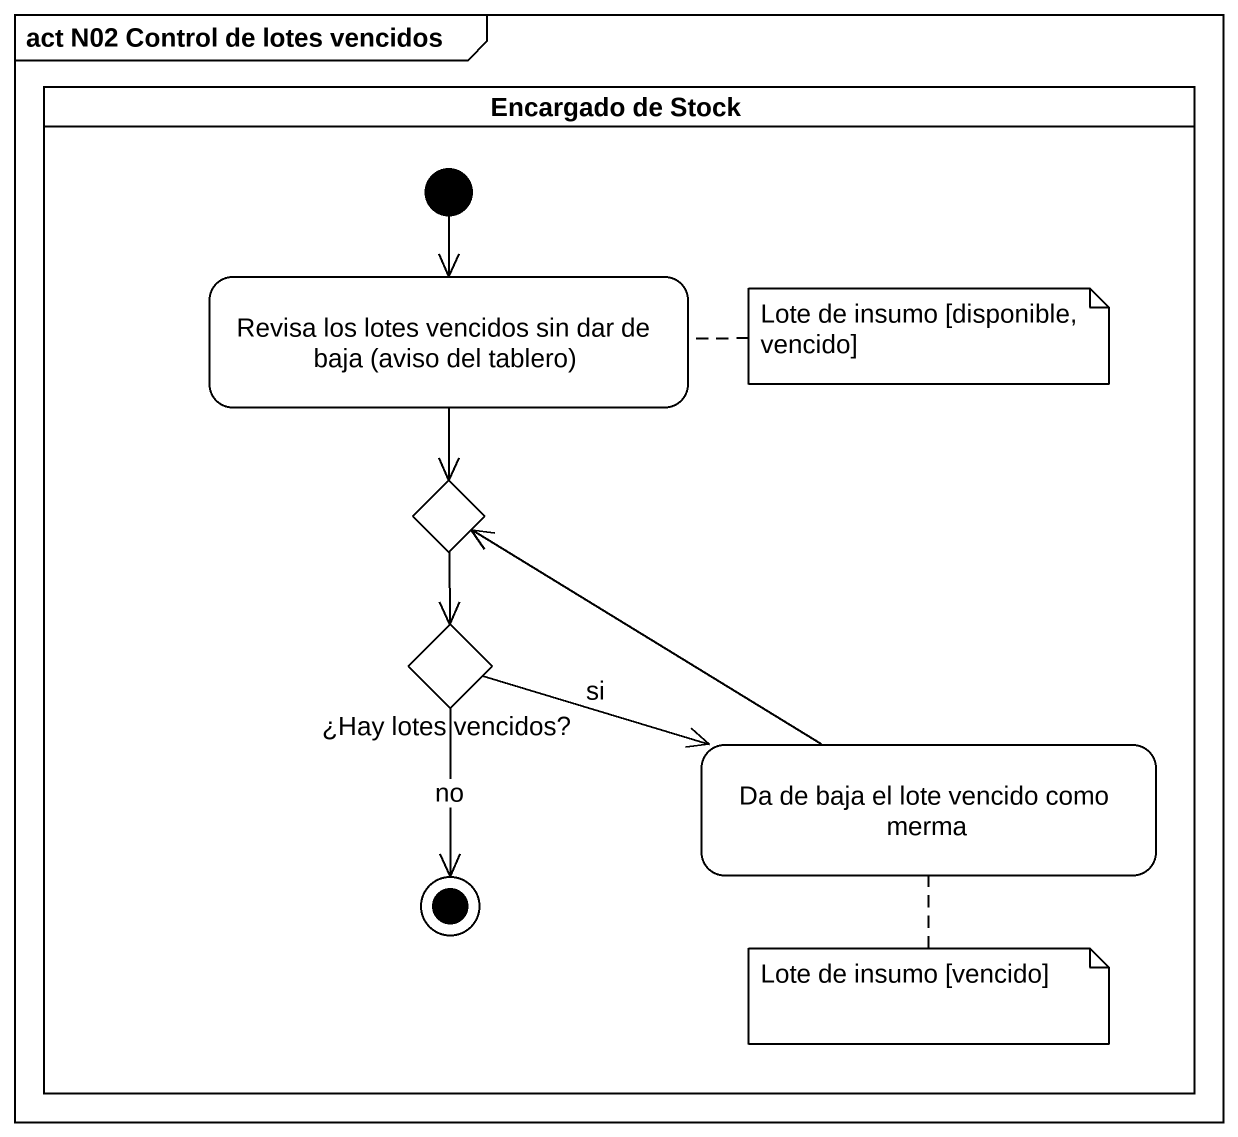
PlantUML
@startuml
mainframe act N02 Control de lotes vencidos
hide empty description
state "Encargado de Stock" as Encargado_de_Stock <<partition>> {
  state "Revisa los lotes vencidos sin dar de baja (aviso del tablero)" as Revisa_los_lotes_vencidos
  state choice1 <<choice>>
  state "¿Hay lotes vencidos?" as Hay_lotes_vencidos <<choice>>
  state "Da de baja el lote vencido como merma" as Da_de_baja_el_lote_vencido
  [*] --> Revisa_los_lotes_vencidos
  Hay_lotes_vencidos --> [*] : no
}
Revisa_los_lotes_vencidos --> choice1
choice1 --> Hay_lotes_vencidos
Hay_lotes_vencidos -right-> Da_de_baja_el_lote_vencido : si
Da_de_baja_el_lote_vencido -up-> choice1
note right of Revisa_los_lotes_vencidos : Lote de insumo [disponible, vencido]
note bottom of Da_de_baja_el_lote_vencido : Lote de insumo [vencido]
@enduml
